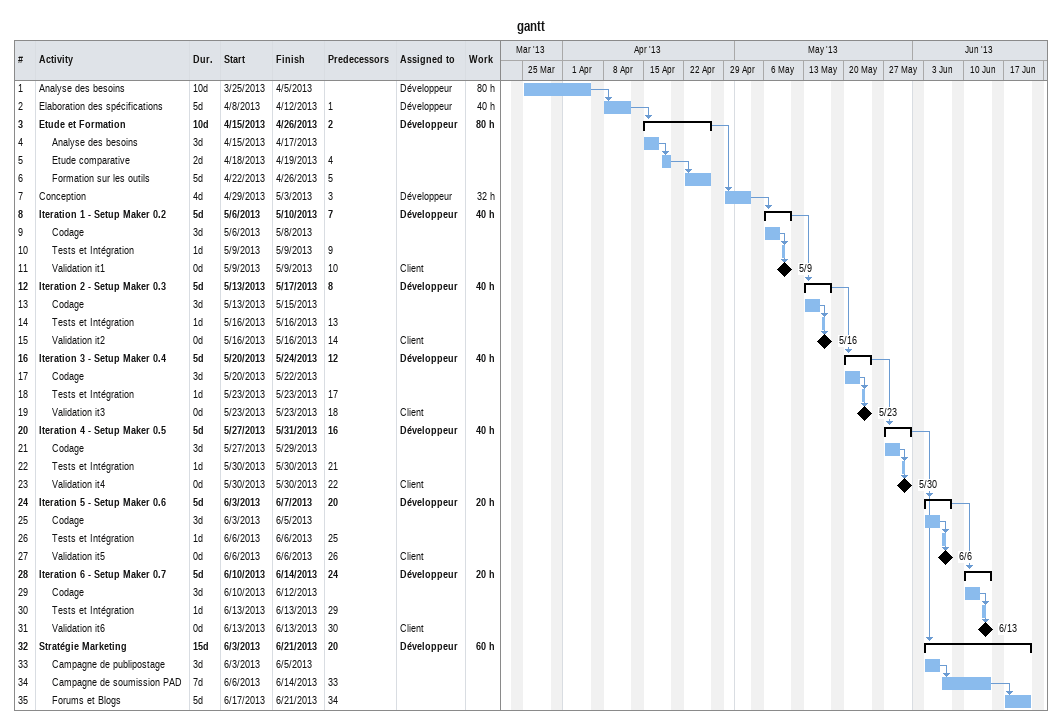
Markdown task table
gantt

| ID | Level | Task | Duration | Start | Finish | Predecessors | Resources | Work (h) |
|---|---|---|---|---|---|---|---|---|
| 1 | 1 | Analyse des besoins | 10d | 2013-03-25 | 2013-04-05 |  | Développeur | 80 |
| 2 | 1 | Elaboration des spécifications | 5d | 2013-04-08 | 2013-04-12 | 1 | Développeur | 40 |
| 3 | 1 | **Etude et Formation** | 10d | 2013-04-15 | 2013-04-26 | 2 | Développeur | 80 |
| 4 | 2 | Analyse des besoins | 3d | 2013-04-15 | 2013-04-17 |  |  |  |
| 5 | 2 | Etude comparative | 2d | 2013-04-18 | 2013-04-19 | 4 |  |  |
| 6 | 2 | Formation sur les outils | 5d | 2013-04-22 | 2013-04-26 | 5 |  |  |
| 7 | 1 | Conception | 4d | 2013-04-29 | 2013-05-03 | 3 | Développeur | 32 |
| 8 | 1 | **Iteration 1 - Setup Maker 0.2** | 5d | 2013-05-06 | 2013-05-10 | 7 | Développeur | 40 |
| 9 | 2 | Codage | 3d | 2013-05-06 | 2013-05-08 |  |  |  |
| 10 | 2 | Tests et Intégration | 1d | 2013-05-09 | 2013-05-09 | 9 |  |  |
| 11 | 2 | Validation it1 | 0d | 2013-05-09 | 2013-05-09 | 10 | Client |  |
| 12 | 1 | **Iteration 2 - Setup Maker 0.3** | 5d | 2013-05-13 | 2013-05-17 | 8 | Développeur | 40 |
| 13 | 2 | Codage | 3d | 2013-05-13 | 2013-05-15 |  |  |  |
| 14 | 2 | Tests et Intégration | 1d | 2013-05-16 | 2013-05-16 | 13 |  |  |
| 15 | 2 | Validation it2 | 0d | 2013-05-16 | 2013-05-16 | 14 | Client |  |
| 16 | 1 | **Iteration 3 - Setup Maker 0.4** | 5d | 2013-05-20 | 2013-05-24 | 12 | Développeur | 40 |
| 17 | 2 | Codage | 3d | 2013-05-20 | 2013-05-22 |  |  |  |
| 18 | 2 | Tests et Intégration | 1d | 2013-05-23 | 2013-05-23 | 17 |  |  |
| 19 | 2 | Validation it3 | 0d | 2013-05-23 | 2013-05-23 | 18 | Client |  |
| 20 | 1 | **Iteration 4 - Setup Maker 0.5** | 5d | 2013-05-27 | 2013-05-31 | 16 | Développeur | 40 |
| 21 | 2 | Codage | 3d | 2013-05-27 | 2013-05-29 |  |  |  |
| 22 | 2 | Tests et Intégration | 1d | 2013-05-30 | 2013-05-30 | 21 |  |  |
| 23 | 2 | Validation it4 | 0d | 2013-05-30 | 2013-05-30 | 22 | Client |  |
| 24 | 1 | **Iteration 5 - Setup Maker 0.6** | 5d | 2013-06-03 | 2013-06-07 | 20 | Développeur | 20 |
| 25 | 2 | Codage | 3d | 2013-06-03 | 2013-06-05 |  |  |  |
| 26 | 2 | Tests et Intégration | 1d | 2013-06-06 | 2013-06-06 | 25 |  |  |
| 27 | 2 | Validation it5 | 0d | 2013-06-06 | 2013-06-06 | 26 | Client |  |
| 28 | 1 | **Iteration 6 - Setup Maker 0.7** | 5d | 2013-06-10 | 2013-06-14 | 24 | Développeur | 20 |
| 29 | 2 | Codage | 3d | 2013-06-10 | 2013-06-12 |  |  |  |
| 30 | 2 | Tests et Intégration | 1d | 2013-06-13 | 2013-06-13 | 29 |  |  |
| 31 | 2 | Validation it6 | 0d | 2013-06-13 | 2013-06-13 | 30 | Client |  |
| 32 | 1 | **Stratégie Marketing** | 15d | 2013-06-03 | 2013-06-21 | 20 | Développeur | 60 |
| 33 | 2 | Campagne de publipostage | 3d | 2013-06-03 | 2013-06-05 |  |  |  |
| 34 | 2 | Campagne de soumission PAD | 7d | 2013-06-06 | 2013-06-14 | 33 |  |  |
| 35 | 2 | Forums et Blogs | 5d | 2013-06-17 | 2013-06-21 | 34 |  |  |
